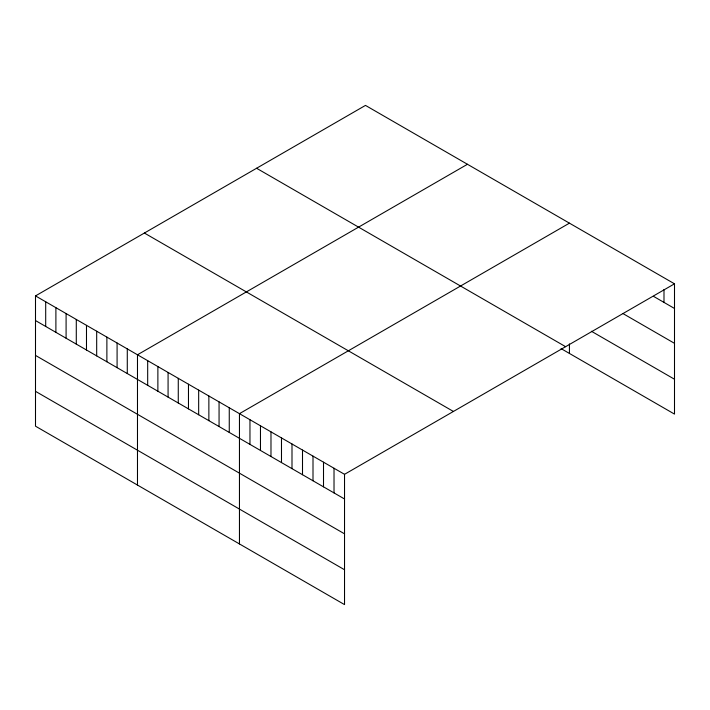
<?xml version="1.0" encoding="UTF-8"?>
<svg xmlns="http://www.w3.org/2000/svg" width="710" height="710" viewBox="0 0 710 710"><rect width="100%" height="100%" fill="white"/><g stroke="black" fill="none" stroke-linecap="round" stroke-linejoin="round"><path stroke-width="1.06" d="M674.5 283.814L344.527 474.324L344.527 604.601L35.5 426.186L35.5 295.901L365.472 105.4L674.5 283.814L674.5 414.099L561.086 348.619M467.455 164.276L137.483 354.778L137.483 485.063M569.429 223.153L239.456 413.664L239.456 543.94M653.484 296.336L674.5 308.468M622.918 313.545L674.5 343.329M591.403 331.259L674.5 379.238M256.585 168.261L565.613 346.684M144.387 233.04L453.415 411.454M35.5 295.901L344.527 474.324M35.5 320.565L344.527 498.979M35.5 355.417L344.527 533.831M35.5 391.334L344.527 569.748M663.992 289.538L663.992 302.407M569.429 343.924L569.429 353.429M334.019 468.254L334.019 492.917M323.511 462.192L323.511 486.847M313.003 456.122L313.003 480.785M302.504 450.06L302.504 474.715M291.996 443.99L291.996 468.644M281.488 437.928L281.488 462.583M270.98 431.858L270.98 456.512M260.472 425.796L260.472 450.451M249.964 419.725L249.964 444.38M229.259 407.771L229.259 432.434M219.062 401.887L219.062 426.541M208.864 395.994L208.864 420.657M198.667 390.109L198.667 414.764M188.47 384.225L188.47 408.88M178.272 378.332L178.272 402.996M168.075 372.448L168.075 397.103M157.877 366.555L157.877 391.219M147.68 360.671L147.68 385.326M127.285 348.894L127.285 373.549M117.088 343.01L117.088 367.665M106.882 337.117L106.882 361.78M96.684 331.233L96.684 355.887M86.487 325.34L86.487 350.003M76.289 319.456L76.289 344.11M66.092 313.571L66.092 338.226M55.895 307.678L55.895 332.342M45.697 301.794L45.697 326.449"/></g></svg>
